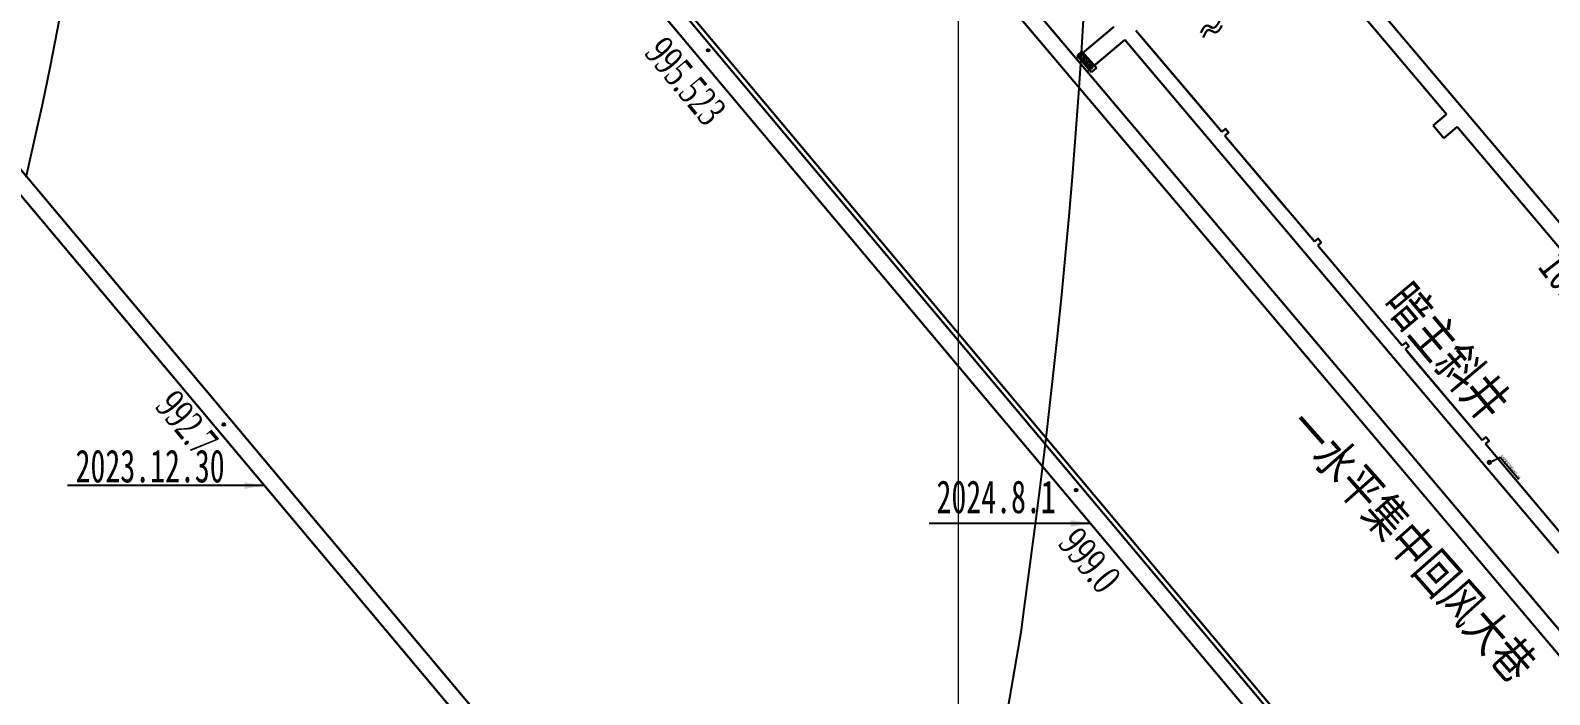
# Model space of a CAD drawing. Header units: millimetres. Extents: x 37412591 to 74834139, y 4258245 to 8527567.
# Drawn here: x 37414717.7 to 37415179.7, y 4260073.6 to 4260275.7 of the extents above; entities that cross this region are included whole.
import ezdxf
from ezdxf.enums import TextEntityAlignment as Align

# ---------------------------------------------------------------- set-up
doc = ezdxf.new("R2010")
doc.units = ezdxf.units.MM
doc.linetypes.add('ACAD_ISO02W100', pattern=[15, 12, -3])
for name, color, linetype in [('0测量点名称', 7, 'Continuous'), ('6号煤底板等高线', 7, 'Continuous'), ('JMD', 6, 'Continuous'), ('ZDH', 1, 'Continuous'), ('井田拐点坐标', 7, 'ACAD_ISO02W100'), ('文字', 7, 'Continuous'), ('钻孔', 7, 'Continuous')]:
    doc.layers.add(name, color=color, linetype=linetype)
doc.layers.add('保安煤柱线', color=1, linetype='线圈线（保安煤柱线） ----0-----0----0-----0----0-----0--', lineweight=30)
doc.styles.add('HZ', font='', dxfattribs={"width": 0.8, "height": 1})
doc.styles.get("Standard").update_dxf_attribs({"font": 'simfang.ttf', "width": 0.6667})
doc.styles.add('宋体', font='SimSun.ttf', dxfattribs={"height": 2})
doc.styles.add('标准', font='SimSun.ttf', dxfattribs={"width": 0.667})
doc.styles.get('HZ').set_extended_font_data('FangSong_GB2312')
doc.linetypes.add('447', pattern='A,8,-1,[148,AAA.SHX,S=1,R=0,X=0,Y=0],-1', length=10)
doc.linetypes.add('FENCELINE1', pattern='A,6.35,-2.54,[133,ltypeshp.shx,S=2.54,R=0,X=-2.54,Y=0],-2.54,25.4', length=36.83)
doc.linetypes.add('线圈线（保安煤柱线） ----0-----0----0-----0----0-----0--', pattern='A,14.5,-2,[133,ltypeshp.shx,S=0.5,R=0,X=0,Y=0],-3,25.4', length=44.9)
doc.dimstyles.new('ISO-25', dxfattribs={"dimtxt": 2.5, "dimasz": 2.5, "dimexe": 1.25, "dimexo": 0.625, "dimtad": 1, "dimtxsty": 'Standard', "dimcen": 2.5, "dimadec": 0, "dimazin": 0, "dimtfac": 1, "dimtmove": 0, "dimatfit": 3, "dimfxl": 1, "dimarcsym": 0})
doc.dimstyles.get("Standard").update_dxf_attribs({"dimtxt": 1, "dimasz": 0.18, "dimexe": 0.18, "dimexo": 0.0625, "dimgap": 0.09, "dimtad": 0, "dimtih": 1, "dimtoh": 1, "dimdec": 4, "dimzin": 0, "dimdsep": 46, "dimtxsty": 'Standard', "dimcen": 0.09, "dimadec": 0, "dimazin": 0, "dimtfac": 1, "dimtdec": 4, "dimtofl": 0, "dimtmove": 0, "dimatfit": 3, "dimfxl": 1, "dimtolj": 1, "dimtzin": 0, "dimarcsym": 0})

# ---------------------------------------------------------------- blocks, each defined once
blk = doc.blocks.new('A$C26DC1665')
at = {"layer": 'JMD', "color": 5, "linetype": 'Continuous', "lineweight": 30}
for p, q in [((0, 1.41), (4.73, 4.29)), ((4.73, 4.29), (5.59, 2.89)), ((0, 1.41), (0.86, 0)), ((0.95, 1.99), (0.76, 1.37)), ((0.76, 1.37), (1.81, 0.58)), ((0.86, 0), (5.59, 2.89)), ((0.95, 1.99), (1.99, 1.2)), ((1.89, 2.56), (1.71, 1.94)), ((1.71, 1.94), (2.75, 1.15)), ((1.99, 1.2), (1.81, 0.58)), ((1.89, 2.56), (2.93, 1.77)), ((2.84, 3.14), (2.65, 2.52)), ((2.65, 2.52), (3.7, 1.73)), ((2.93, 1.77), (2.75, 1.15)), ((2.84, 3.14), (3.88, 2.35)), ((3.78, 3.72), (3.6, 3.1)), ((3.6, 3.1), (4.64, 2.31)), ((3.88, 2.35), (3.7, 1.73)), ((3.78, 3.72), (4.82, 2.93)), ((4.82, 2.93), (4.64, 2.31))]:
    blk.add_line(p, q, dxfattribs=at)
blk = doc.blocks.new('A$C03391366')
at = {"color": 0, "ltscale": 0.8}
blk.add_blockref('A$C26DC1665', (0, 0), dxfattribs=at)

msp = doc.modelspace()

# ---------------------------------------------------------------- hatches: boundary and pattern name
at = {"linetype": '447', "ltscale": 0.5}
h = msp.add_hatch(color=0, dxfattribs=at)
h.dxf.hatch_style = 1
h.paths.add_polyline_path([(37414923.42, 4260269.61, 1), (37414924.21, 4260269.61, 1)])
h = msp.add_hatch(color=0, dxfattribs=at)
h.dxf.hatch_style = 1
h.paths.add_polyline_path([(37414776.11, 4260155.74, 1), (37414776.91, 4260155.74, 1)])
h = msp.add_hatch(color=0, dxfattribs=at)
h.dxf.hatch_style = 1
h.paths.add_polyline_path([(37415035.36, 4260135.8, 1), (37415036.16, 4260135.8, 1)])

# ---------------------------------------------------------------- linework, layer by layer
at = {"linetype": 'ByBlock', "lineweight": 20}
msp.add_line((37415000, 4258300.88, 4910.12), (37415000, 4263462.94, 4910.12), dxfattribs=at)
at = {"color": 0, "lineweight": 30, "ltscale": 5}
for p, q in [((37413954.36, 4261131.15), (37415014.9, 4259868.01)), ((37414630.75, 4260613.25, -1258.73), (37415177.48, 4259962.06, 4910.12)), ((37414711.89, 4260524.38, 4910.12), (37415201.88, 4259940.77, 4910.12)), ((37414602.45, 4260367.02), (37415028.78, 4259859.25)), ((37415047.25, 4260276.78, 4911.12), (37415035.79, 4260267.1, 4913.67)), ((37415039.11, 4260263.17, 4910.12), (37415050.57, 4260272.85, 4910.12))]:
    msp.add_line(p, q, dxfattribs=at)
at = {"color": 252, "lineweight": 30, "ltscale": 0.005}
for p, q in [((37415188.43, 4260078.68, 4910.12), (37414723.11, 4260629.46, 4910.12)), ((37415192.71, 4260081.36, 4910.12), (37415012.74, 4260294.37, 4910.12))]:
    msp.add_line(p, q, dxfattribs=at)
at = {"color": 252, "lineweight": 0, "ltscale": 0.005}
for p, q in [((37415035.77, 4260267.12, 4910.12), (37415012.72, 4260294.41, 4910.12)), ((37415186.94, 4260088.18, 4910.12), (37415012.73, 4260294.38, 4910.12)), ((37415186.92, 4260088.21, 4910.12), (37415039.09, 4260263.19, 4910.12))]:
    msp.add_line(p, q, dxfattribs=at)
at = {"color": 0, "linetype": '447', "ltscale": 0.5}
for centre in [(37414923.81, 4260269.61), (37414776.51, 4260155.74), (37415035.76, 4260135.8)]:
    msp.add_circle(centre, 0.398, dxfattribs=at)
at = {"color": 0, "linetype": 'Continuous', "lineweight": 30}
for points, knots in [([(37415079.34, 4260278.62, 4910.12), (37415078.75, 4260277.49, 4910.12), (37415077.79, 4260275.65, 4910.12), (37415075.06, 4260277.98, 4910.12), (37415074.2, 4260276.08, 4910.12), (37415073.67, 4260274.92, 4910.12)], [0, 0, 0, 0, 2.969298, 4.836558, 7.760222, 7.760222, 7.760222, 7.760222]), ([(37415080.06, 4260277.22, 4910.12), (37415079.48, 4260276.09, 4910.12), (37415078.49, 4260274.21, 4910.12), (37415075.69, 4260276.68, 4910.12), (37415074.88, 4260274.69, 4910.12), (37415074.4, 4260273.52, 4910.12)], [0, 0, 0, 0, 2.969298, 4.963496, 7.857573, 7.857573, 7.857573, 7.857573])]:
    msp.add_open_spline(points, degree=3, knots=knots, dxfattribs=at)
at = {"color": 30, "linetype": 'ByBlock', "lineweight": -3, "ltscale": 0.005}
for p in [(37414923.81, 4260269.61), (37414923.81, 4260269.61), (37415035.76, 4260135.8), (37415035.76, 4260135.8)]:
    msp.add_point(p, dxfattribs=at)
at = {"color": 0, "ltscale": 5}
for p in [(37414923.81, 4260269.61), (37414923.81, 4260269.61, -3), (37414776.51, 4260155.74), (37414776.51, 4260155.74, -3), (37415161.44, 4260144.22, 4907.59), (37415035.76, 4260135.8), (37415035.76, 4260135.8, -3)]:
    msp.add_point(p, dxfattribs=at)
at = {"color": 1}
for p in [(37414923.81, 4260269.61), (37414776.51, 4260155.74), (37415035.76, 4260135.8)]:
    msp.add_point(p, dxfattribs=at)
at = {"color": 2, "linetype": 'ByBlock', "lineweight": -3, "ltscale": 0.005}
msp.add_point((37414776.51, 4260155.74), dxfattribs=at)
at = {"layer": '0测量点名称', "color": 30, "lineweight": 30, "ltscale": 5}
msp.add_point((37414776.51, 4260155.74), dxfattribs=at)
at = {"layer": '6号煤底板等高线', "elevation": 3681.95}
for points in [[(37414716.37, 4260231.02), (37414718.88, 4260241.84), (37414721.47, 4260253.55), (37414723.73, 4260264.38), (37414725.99, 4260275.85), (37414727.86, 4260285.87), (37414729.63, 4260296.02), (37414731.28, 4260306.14), (37414732.81, 4260316.34), (37414737.71, 4260385.05), (37414740.37, 4260451.4), (37414738.27, 4260551.35)], [(37414991.68, 4259933.78), (37415019.08, 4260093.21), (37415019.78, 4260098.18), (37415021.61, 4260111.73), (37415023.61, 4260127.06), (37415025.3, 4260140.64), (37415026.94, 4260154.3), (37415028.5, 4260167.96), (37415029.98, 4260181.59), (37415031.38, 4260195.28), (37415032.53, 4260207.25), (37415033.61, 4260219.12), (37415034.64, 4260231.11), (37415035.59, 4260243.1), (37415036.58, 4260256.63), (37415037.38, 4260268.64), (37415038.11, 4260280.64)]]:
    msp.add_lwpolyline(points, dxfattribs=at)
at = {"layer": '6号煤底板等高线', "lineweight": 30}
msp.add_circle((37415161.44, 4260144.22, 4907.59), 0.5, dxfattribs=at)
at = {"layer": 'JMD', "color": 30, "linetype": 'Continuous', "lineweight": 30}
for p, q in [((37415000.91, 4260432.46, 4910.12), (37415277.47, 4260104.98, 4910.12)), ((37415148.38, 4260250.18, 4910.12), (37415078.65, 4260332.72, 4910.12)), ((37415053.93, 4260275.69, 4890.99), (37415080.01, 4260244.82, 4884.19)), ((37415053.93, 4260275.69, 4906.56), (37415071.9, 4260254.42, 4906.84)), ((37415050.57, 4260272.85, 4906.56), (37415133.49, 4260174.69, 4907.84)), ((37415071.9, 4260254.42, 4906.84), (37415080.01, 4260244.82, 4906.96)), ((37415144.34, 4260246.76, 4909.24), (37415148.38, 4260250.18, 4909.24)), ((37415144.34, 4260246.76, 4909.24), (37415147.57, 4260242.94, 4909.24)), ((37415080.99, 4260243.65, 4883.93), (37415108.22, 4260211.43, 4876.83)), ((37415080.99, 4260243.65, 4906.98), (37415099.86, 4260221.32, 4907.27)), ((37415147.57, 4260242.94, 4909.24), (37415151.61, 4260246.36, 4909.24)), ((37415233.35, 4260149.6, 4910.12), (37415151.61, 4260246.36, 4910.12)), ((37415103.09, 4260217.5, 4907.18), (37415108.22, 4260211.43, 4907.27)), ((37415109.21, 4260210.26, 4876.57), (37415134.9, 4260179.85, 4869.86)), ((37415135.89, 4260178.68, 4907.71), (37415136.85, 4260177.53, 4907.73)), ((37415135.89, 4260178.68, 4869.61), (37415159.25, 4260151.03, 4863.51)), ((37415136.85, 4260177.53, 4907.13), (37415159.25, 4260151.03, 4907.58)), ((37415133.49, 4260174.69, 4908.05), (37415182.54, 4260116.64, 4908.74)), ((37415160.23, 4260149.86, 4907.6), (37415183.98, 4260121.75, 4908.08)), ((37415160.23, 4260149.86, 4863.25), (37415183.98, 4260121.75, 4857.06))]:
    msp.add_line(p, q, dxfattribs=at)
at = {"layer": 'JMD', "color": 30, "linetype": 'Continuous', "lineweight": 30, "elevation": 4909.13, "flags": 128}
for points in [[(37415080.01, 4260244.82), (37415081.15, 4260245.75), (37415082.09, 4260244.58), (37415080.99, 4260243.65)], [(37415108.22, 4260211.43), (37415109.36, 4260212.35), (37415110.3, 4260211.19), (37415109.21, 4260210.26)], [(37415134.9, 4260179.85), (37415136.04, 4260180.77), (37415136.98, 4260179.61), (37415135.89, 4260178.68)], [(37415159.25, 4260151.03), (37415160.39, 4260151.95), (37415161.33, 4260150.79), (37415160.23, 4260149.86)]]:
    msp.add_lwpolyline(points, dxfattribs=at)
at = {"layer": 'ZDH', "color": 0, "lineweight": -3}
for p in [(37414923.68, 4260269.91, 8.99), (37414776.38, 4260156.04, 8.99), (37415035.63, 4260136.1, 8.99)]:
    msp.add_point(p, dxfattribs=at)
at = {"layer": '保安煤柱线', "color": 1, "linetype": 'FENCELINE1', "lineweight": 30, "ltscale": 2, "elevation": 4910.12}
msp.add_lwpolyline([(37415177.09, 4259972.42), (37414629.98, 4260624.24), (37414582.57, 4260611.45), (37414500, 4260607.63), (37414448.71, 4260625.73), (37414373.52, 4260664.61), (37414326.8, 4260701.57), (37414259.61, 4260778.76), (37413935.59, 4261162.93)], dxfattribs=at)

# ---------------------------------------------------------------- block references
at = {"color": 0, "ltscale": 0.8, "xscale": 1.199999999096425, "yscale": 1.199999999096425, "zscale": 1.199999999096425, "rotation": 100.5201752717346}
msp.add_blockref('A$C03391366', (37415042.13, 4260263.3, 4910.12), dxfattribs=at)

# ---------------------------------------------------------------- texts
at = {"style": 'HZ', "width": 0.8}
msp.add_text('1016.9', height=9, rotation=308.0717, dxfattribs=at).set_placement((37415188.43, 4260194.76, 4912.88), align=Align.MIDDLE)
at = {"color": 0, "style": '宋体'}
msp.add_text('见4#煤点顶板1062.48', height=0.648, rotation=309.4358, dxfattribs=at).set_placement((37415170.35, 4260139.17, 4910.12), align=Align.BOTTOM_RIGHT)
at = {"layer": '0测量点名称', "color": 0, "lineweight": 30, "ltscale": 5, "char_height": 9, "width": 23.085, "attachment_point": 7, "rotation": 309.7605}
for s, insert in [('{\\fTimes New Roman|b0|i0|c0|p18;995.523}', (37414904, 4260268.55, 0.01)), ('{\\fTimes New Roman|b0|i0|c0|p18;992.7}', (37414755.19, 4260161.03, 0.01)), ('{\\fTimes New Roman|b0|i0|c0|p18;\\P999.0}', (37415029.78, 4260119.26, 0.01))]:
    msp.add_mtext(s, dxfattribs=dict(at, insert=insert))
at = {"layer": 'JMD', "color": 30, "linetype": 'Continuous', "lineweight": 30, "style": '标准', "width": 0.78}
msp.add_text('暗主斜井', height=11.34, rotation=310.1019, dxfattribs=at).set_placement((37415128.74, 4260192.74, 3546.77))
at = {"layer": '文字', "lineweight": 5, "style": '标准', "width": 0.78}
msp.add_text('一水平集中回风大巷', height=10.886, rotation=311.487, dxfattribs=at).set_placement((37415172.35, 4260080.09, 4910.12), align=Align.MIDDLE_RIGHT)
at = {"layer": '钻孔', "color": 0, "char_height": 10, "width": 80.8922, "attachment_point": 1}
for s, insert in [('2023.12.30', (37414731.44, 4260148.16, 6566.89)), ('2024.8.1', (37414993.28, 4260138.8, 6566.89))]:
    msp.add_mtext(s, dxfattribs=dict(at, insert=insert))

# ---------------------------------------------------------------- leaders
at = {"layer": '6号煤底板等高线'}
for points, override in [([(37415161.44, 4260144.22, 4907.59), (37415164.73, 4260145.81, 4907.59), (37415170.35, 4260139.17, 4907.59)], {"dimasz": 1.5, "dimgap": 0.625, "dimtad": 0, "dimzin": 0}), ([(37414788.9, 4260137.18), (37414728.96, 4260137.18)], {"dimasz": 6, "dimgap": 0.625, "dimtad": 0, "dimzin": 0}), ([(37415040.11, 4260125.69), (37414991.02, 4260125.69)], {"dimasz": 6, "dimgap": 0.625, "dimtad": 0, "dimzin": 0})]:
    msp.add_leader(points, dimstyle='ISO-25', override=override, dxfattribs=at)
at = {"layer": '井田拐点坐标', "color": 6, "linetype": 'ByBlock', "lineweight": -3, "ltscale": 0.005}
msp.add_leader([(37414788.9, 4260137.18), (37414779.48, 4260137.18)], dimstyle='Standard', override={"dimgap": 0.09, "dimtad": 0}, dxfattribs=at)

doc.saveas('drawing.dxf')
